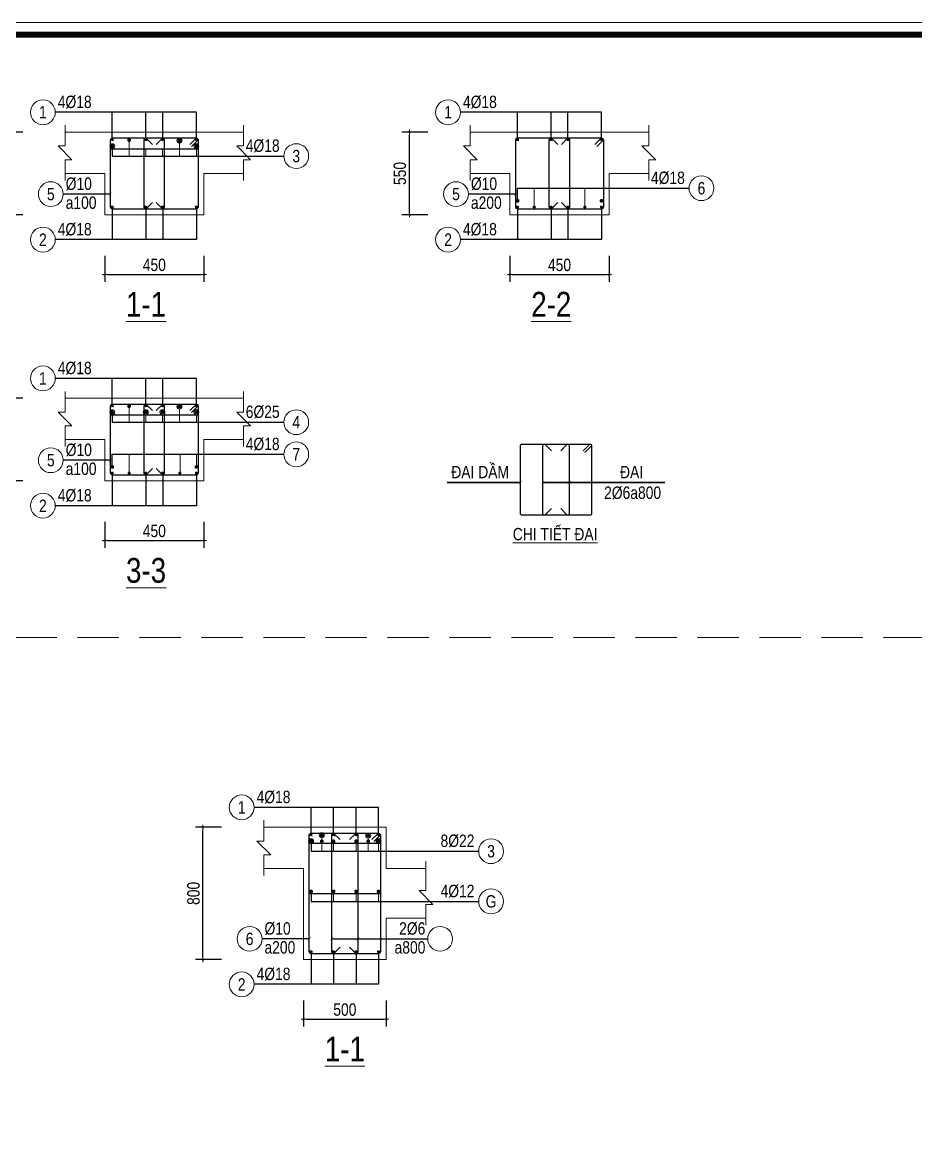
# Model space of a CAD drawing. Header units: millimetres. Extents: x 397144 to 10081729, y 99180 to 1327802.
# Drawn here: x 4923588 to 4934387, y 707849 to 721490 of the extents above; entities that cross this region are included whole.
import ezdxf
from ezdxf.enums import TextEntityAlignment as Align

# ---------------------------------------------------------------- set-up
doc = ezdxf.new("R2010")
doc.units = ezdxf.units.MM
doc.header["$PDSIZE"] = -10
doc.linetypes.add('HIDDEN', pattern=[0.375, 0.25, -0.125])
doc.layers.get('0').update_dxf_attribs({"linetype": 'CONTINUOUS'})
doc.layers.get('Defpoints').update_dxf_attribs({"color": 12, "linetype": 'CONTINUOUS'})
for name, color, linetype, lineweight in [('kata_dim', 8, 'CONTINUOUS', 13), ('kata_net khuat', 9, 'HIDDEN', 5), ('kata_net manh', 8, 'CONTINUOUS', 5), ('kata_net thay', 4, 'CONTINUOUS', 20), ('kata_text', 7, 'CONTINUOUS', 20), ('kata_thep chu', 1, 'CONTINUOUS', 35), ('kata_thep dai', 220, 'CONTINUOUS', 25)]:
    doc.layers.add(name, color=color, linetype=linetype, lineweight=lineweight)
doc.styles.add('kata_text', font='arial.ttf', dxfattribs={"width": 0.8})
doc.styles.add('Star-HelCon', font='VHELVCN_0.TTF')
doc.dimstyles.new('kata_dim_30', dxfattribs={"dimscale": 60, "dimtxt": 2.5, "dimasz": 0.5, "dimexe": 1.5, "dimexo": 2.5, "dimtad": 1, "dimdec": 0, "dimlfac": 0.5, "dimzin": 0, "dimdsep": 46, "dimtxsty": 'kata_text', "dimblk": 'kata_block_ArchTick', "dimcen": 0.09, "dimdle": 1.2, "dimclrd": 8, "dimclre": 8, "dimclrt": 3, "dimadec": 0, "dimazin": 0, "dimtfac": 1, "dimtdec": 0, "dimtix": 1, "dimtofl": 0, "dimtmove": 0, "dimatfit": 3, "dimfxl": 3.75, "dimfxlon": 1, "dimtolj": 1, "dimtzin": 0, "dimarcsym": 0})
doc.dimstyles.new('kata_dim_70', dxfattribs={"dimscale": 70, "dimtxt": 2.15, "dimasz": 0.5, "dimexe": 1, "dimexo": 2, "dimtad": 1, "dimdec": 0, "dimrnd": 5, "dimzin": 0, "dimdsep": 46, "dimtxsty": 'Star-HelCon', "dimblk": 'kata_block_ArchTick', "dimcen": 0.09, "dimdle": 1.2, "dimclrd": 8, "dimclre": 8, "dimclrt": 3, "dimadec": 0, "dimazin": 0, "dimtfac": 1, "dimtdec": 0, "dimtix": 1, "dimtmove": 2, "dimatfit": 3, "dimfxl": 3.75, "dimfxlon": 1, "dimtolj": 1, "dimtzin": 0, "dimarcsym": 0})

# ---------------------------------------------------------------- blocks, each defined once
blk = doc.blocks.new('CHG_XX_Khung ten')
blk.add_lwpolyline([(15, 579), (826, 579), (826, 15), (15, 15)], close=True)
at = {"color": 4, "linetype": 'Continuous', "const_width": 1}
blk.add_lwpolyline([(17, 577), (824, 577), (824, 17), (17, 17)], close=True, dxfattribs=at)
blk = doc.blocks.new('kata_block_ArchTick')
at = {"color": 8}
blk.add_line((1, 0), (-1, 0), dxfattribs=at)
at = {"color": 8, "const_width": 0.15}
blk.add_lwpolyline([(-0.5, -0.5), (0.5, 0.5)], dxfattribs=at)
blk = doc.blocks.new('*D50')
at = {"layer": 'Defpoints', "color": 0, "transparency": 16777216}
for p in [(4924582, 719165), (4925782, 719165), (4925782, 718445)]:
    blk.add_point(p, dxfattribs=at)
at = {"layer": 'kata_dim', "color": 8, "lineweight": -2, "transparency": 16777216}
for p, q in [((4924582, 718670), (4924582, 718355)), ((4925782, 718670), (4925782, 718355)), ((4924612, 718445), (4925752, 718445))]:
    blk.add_line(p, q, dxfattribs=at)
at = {"layer": 'kata_dim', "color": 8, "lineweight": -2, "transparency": 16777216, "xscale": 30, "yscale": 30, "zscale": 30, "rotation": 180}
blk.add_blockref('kata_block_ArchTick', (4924582, 718445), dxfattribs=at)
at = {"layer": 'kata_dim', "color": 8, "lineweight": -2, "transparency": 16777216, "xscale": 30, "yscale": 30, "zscale": 30}
blk.add_blockref('kata_block_ArchTick', (4925782, 718445), dxfattribs=at)
at = {"layer": 'kata_dim', "color": 3, "transparency": 16777216, "insert": (4925182, 718559), "char_height": 150, "attachment_point": 5, "style": 'kata_text'}
blk.add_mtext('\\A1;450', dxfattribs=at)
blk = doc.blocks.new('kata_block_TD')
at = {"color": 6, "linetype": 'ByBlock', "lineweight": -2, "style": 'kata_text', "width": 0.8}
blk.add_attdef('SECTDET2', text='', height=5, dxfattribs=at).set_placement((0, 7.97), align=Align.CENTER)
at = {"color": 0, "linetype": 'ByBlock', "lineweight": -2, "style": 'kata_text', "width": 0.8}
blk.add_attdef('SECTDET1', text='', height=5, dxfattribs=at).set_placement((0, 1.47), align=Align.CENTER)
at = {"color": 3, "lineweight": 25, "style": 'kata_text', "width": 0.8}
blk.add_attdef('SSCALE', text='', height=2.5, dxfattribs=at).set_placement((0, -4), align=Align.CENTER)
blk = doc.blocks.new('*D51')
at = {"layer": 'Defpoints', "color": 0, "transparency": 16777216}
for p in [(4923366, 720165), (4924582, 720165), (4924582, 719165)]:
    blk.add_point(p, dxfattribs=at)
at = {"layer": 'kata_dim', "color": 8, "lineweight": -2, "transparency": 16777216}
for p, q in [((4923591, 720165), (4923276, 720165)), ((4923366, 719195), (4923366, 720135)), ((4923591, 719165), (4923276, 719165))]:
    blk.add_line(p, q, dxfattribs=at)
at = {"layer": 'kata_dim', "color": 8, "lineweight": -2, "transparency": 16777216, "xscale": 30, "yscale": 30, "zscale": 30}
for p, rotation in [((4923366, 720165), 90), ((4923366, 719165), 270)]:
    blk.add_blockref('kata_block_ArchTick', p, dxfattribs=dict(at, rotation=rotation))
at = {"layer": 'kata_dim', "color": 3, "transparency": 16777216, "insert": (4923252, 719665), "char_height": 150, "attachment_point": 5, "rotation": 90, "style": 'kata_text'}
blk.add_mtext('\\A1;550', dxfattribs=at)
blk = doc.blocks.new('kata_block_THEP')
at = {"layer": 'kata_thep chu', "color": 0}
for p, q in [((-0.5, 0), (0.5, 0)), ((-0.35, 0.35), (0.35, -0.35)), ((0.35, 0.35), (-0.35, -0.35)), ((0, 0.5), (0, -0.5))]:
    blk.add_line(p, q, dxfattribs=at)
at = {"layer": 'kata_thep chu', "color": 0, "const_width": 0.0833}
blk.add_lwpolyline([(-0.5, 0, 1), (0.5, 0, 1), (-0.5, 0, 1)], format="xyb", dxfattribs=at)
blk = doc.blocks.new('*U12')
blk.add_circle((-2.5, 0), 2.5)
at = {"layer": 'kata_text', "color": 3, "style": 'kata_text', "width": 0.8}
blk.add_attdef('DK1', (0.5, 0.85), '', height=2.5, dxfattribs=at)
at = {"layer": 'kata_text', "color": 7, "style": 'kata_text', "width": 0.8}
blk.add_attdef('SH2', text='', height=2.5, dxfattribs=at).set_placement((-2.5, 0), align=Align.MIDDLE)
blk = doc.blocks.new('*U11')
blk.add_circle((2.5, 0), 2.5)
at = {"layer": 'kata_text', "color": 3, "style": 'kata_text', "width": 0.8}
blk.add_attdef('DK2', text='', height=2.5, dxfattribs=at).set_placement((-0.85, 0.85), align=Align.RIGHT)
at = {"layer": 'kata_text', "color": 7, "style": 'kata_text', "width": 0.8}
blk.add_attdef('SH3', text='', height=2.5, dxfattribs=at).set_placement((2.5, 0), align=Align.MIDDLE)
blk = doc.blocks.new('*U13')
blk.add_circle((-2.5, 0), 2.5)
at = {"layer": 'kata_text', "color": 3, "style": 'kata_text', "width": 0.8}
for tag, p in [('DK1', (0.5, 0.85)), ('KC1', (0.5, -2.97))]:
    blk.add_attdef(tag, p, '', height=2.5, dxfattribs=at)
at = {"layer": 'kata_text', "color": 7, "style": 'kata_text', "width": 0.8}
blk.add_attdef('SH2', text='', height=2.5, dxfattribs=at).set_placement((-2.5, 0), align=Align.MIDDLE)
blk = doc.blocks.new('*D52')
at = {"layer": 'Defpoints', "color": 0, "transparency": 16777216}
for p in [(4924582, 715947), (4925782, 715947), (4925782, 715227)]:
    blk.add_point(p, dxfattribs=at)
at = {"layer": 'kata_dim', "color": 8, "lineweight": -2, "transparency": 16777216}
for p, q in [((4924582, 715452), (4924582, 715137)), ((4925782, 715452), (4925782, 715137)), ((4924612, 715227), (4925752, 715227))]:
    blk.add_line(p, q, dxfattribs=at)
at = {"layer": 'kata_dim', "color": 8, "lineweight": -2, "transparency": 16777216, "xscale": 30, "yscale": 30, "zscale": 30, "rotation": 180}
blk.add_blockref('kata_block_ArchTick', (4924582, 715227), dxfattribs=at)
at = {"layer": 'kata_dim', "color": 8, "lineweight": -2, "transparency": 16777216, "xscale": 30, "yscale": 30, "zscale": 30}
blk.add_blockref('kata_block_ArchTick', (4925782, 715227), dxfattribs=at)
at = {"layer": 'kata_dim', "color": 3, "transparency": 16777216, "insert": (4925182, 715341), "char_height": 150, "attachment_point": 5, "style": 'kata_text'}
blk.add_mtext('\\A1;450', dxfattribs=at)
blk = doc.blocks.new('*D53')
at = {"layer": 'Defpoints', "color": 0, "transparency": 16777216}
for p in [(4923366, 716947), (4924582, 716947), (4924582, 715947)]:
    blk.add_point(p, dxfattribs=at)
at = {"layer": 'kata_dim', "color": 8, "lineweight": -2, "transparency": 16777216}
for p, q in [((4923591, 716947), (4923276, 716947)), ((4923366, 715977), (4923366, 716917)), ((4923591, 715947), (4923276, 715947))]:
    blk.add_line(p, q, dxfattribs=at)
at = {"layer": 'kata_dim', "color": 8, "lineweight": -2, "transparency": 16777216, "xscale": 30, "yscale": 30, "zscale": 30}
for p, rotation in [((4923366, 716947), 90), ((4923366, 715947), 270)]:
    blk.add_blockref('kata_block_ArchTick', p, dxfattribs=dict(at, rotation=rotation))
at = {"layer": 'kata_dim', "color": 3, "transparency": 16777216, "insert": (4923252, 716447), "char_height": 150, "attachment_point": 5, "rotation": 90, "style": 'kata_text'}
blk.add_mtext('\\A1;550', dxfattribs=at)
blk = doc.blocks.new('*D54')
at = {"layer": 'Defpoints', "color": 0, "transparency": 16777216}
for p in [(4929482, 719165), (4930682, 719165), (4930682, 718445)]:
    blk.add_point(p, dxfattribs=at)
at = {"layer": 'kata_dim', "color": 8, "lineweight": -2, "transparency": 16777216}
for p, q in [((4929482, 718670), (4929482, 718355)), ((4930682, 718670), (4930682, 718355)), ((4929512, 718445), (4930652, 718445))]:
    blk.add_line(p, q, dxfattribs=at)
at = {"layer": 'kata_dim', "color": 8, "lineweight": -2, "transparency": 16777216, "xscale": 30, "yscale": 30, "zscale": 30, "rotation": 180}
blk.add_blockref('kata_block_ArchTick', (4929482, 718445), dxfattribs=at)
at = {"layer": 'kata_dim', "color": 8, "lineweight": -2, "transparency": 16777216, "xscale": 30, "yscale": 30, "zscale": 30}
blk.add_blockref('kata_block_ArchTick', (4930682, 718445), dxfattribs=at)
at = {"layer": 'kata_dim', "color": 3, "transparency": 16777216, "insert": (4930082, 718559), "char_height": 150, "attachment_point": 5, "style": 'kata_text'}
blk.add_mtext('\\A1;450', dxfattribs=at)
blk = doc.blocks.new('*D55')
at = {"layer": 'Defpoints', "color": 0, "transparency": 16777216}
for p in [(4928266, 720165), (4929482, 720165), (4929482, 719165)]:
    blk.add_point(p, dxfattribs=at)
at = {"layer": 'kata_dim', "color": 8, "lineweight": -2, "transparency": 16777216}
for p, q in [((4928491, 720165), (4928176, 720165)), ((4928266, 719195), (4928266, 720135)), ((4928491, 719165), (4928176, 719165))]:
    blk.add_line(p, q, dxfattribs=at)
at = {"layer": 'kata_dim', "color": 8, "lineweight": -2, "transparency": 16777216, "xscale": 30, "yscale": 30, "zscale": 30}
for p, rotation in [((4928266, 720165), 90), ((4928266, 719165), 270)]:
    blk.add_blockref('kata_block_ArchTick', p, dxfattribs=dict(at, rotation=rotation))
at = {"layer": 'kata_dim', "color": 3, "transparency": 16777216, "insert": (4928152, 719665), "char_height": 150, "attachment_point": 5, "rotation": 90, "style": 'kata_text'}
blk.add_mtext('\\A1;550', dxfattribs=at)
blk = doc.blocks.new('*D463')
at = {"layer": 'Defpoints', "color": 0, "transparency": 16777216}
for p in [(4926986, 710158), (4927986, 710158), (4927986, 709438)]:
    blk.add_point(p, dxfattribs=at)
at = {"layer": 'kata_dim', "color": 8, "lineweight": -2, "transparency": 16777216}
for p, q in [((4926986, 709663), (4926986, 709348)), ((4927986, 709663), (4927986, 709348)), ((4927016, 709438), (4927956, 709438))]:
    blk.add_line(p, q, dxfattribs=at)
at = {"layer": 'kata_dim', "color": 8, "lineweight": -2, "transparency": 16777216, "xscale": 30, "yscale": 30, "zscale": 30, "rotation": 180}
blk.add_blockref('kata_block_ArchTick', (4926986, 709438), dxfattribs=at)
at = {"layer": 'kata_dim', "color": 8, "lineweight": -2, "transparency": 16777216, "xscale": 30, "yscale": 30, "zscale": 30}
blk.add_blockref('kata_block_ArchTick', (4927986, 709438), dxfattribs=at)
at = {"layer": 'kata_dim', "color": 3, "transparency": 16777216, "insert": (4927486, 709552), "char_height": 150, "attachment_point": 5, "style": 'kata_text'}
blk.add_mtext('\\A1;500', dxfattribs=at)
blk = doc.blocks.new('*D464')
at = {"layer": 'Defpoints', "color": 0, "transparency": 16777216}
for p in [(4925770, 711758), (4926986, 711758), (4926986, 710158)]:
    blk.add_point(p, dxfattribs=at)
at = {"layer": 'kata_dim', "color": 8, "lineweight": -2, "transparency": 16777216}
for p, q in [((4925995, 711758), (4925680, 711758)), ((4925770, 710188), (4925770, 711728)), ((4925995, 710158), (4925680, 710158))]:
    blk.add_line(p, q, dxfattribs=at)
at = {"layer": 'kata_dim', "color": 8, "lineweight": -2, "transparency": 16777216, "xscale": 30, "yscale": 30, "zscale": 30}
for p, rotation in [((4925770, 711758), 90), ((4925770, 710158), 270)]:
    blk.add_blockref('kata_block_ArchTick', p, dxfattribs=dict(at, rotation=rotation))
at = {"layer": 'kata_dim', "color": 3, "transparency": 16777216, "insert": (4925656, 710958), "char_height": 150, "attachment_point": 5, "rotation": 90, "style": 'kata_text'}
blk.add_mtext('\\A1;800', dxfattribs=at)
blk = doc.blocks.new('ct dai')
at = {"layer": 'kata_thep dai'}
for points in [[(3878223, -233111), (3878303, -233031, -0.414214), (3878325, -233053), (3878325, -233869, -0.414214), (3878303, -233891), (3877487, -233891, -0.414214), (3877465, -233869), (3877465, -233053, -0.414214), (3877487, -233031), (3878303, -233031, -0.414214), (3878325, -233053), (3878245, -233133)], [(3877839, -233811), (3877759, -233891), (3877759, -233891, -0.414214), (3877737, -233869), (3877737, -233053, -0.414214), (3877759, -233031), (3877759, -233031), (3877839, -233111)], [(3878031, -233031), (3878031, -233031, -0.414214), (3878053, -233053), (3878053, -233869, -0.414214), (3878031, -233891), (3878031, -233891), (3877951, -233811)], [(3877951, -233111), (3878031, -233031), (3878031, -233031, -0.414214), (3878053, -233053), (3878053, -233053)]]:
    blk.add_lwpolyline(points, format="xyb", dxfattribs=at)
at = {"layer": 'kata_text', "color": 3, "style": 'kata_text', "width": 0.8}
for s, p in [('ĐAI DẦM', (3876628, -233444)), ('ĐAI', (3878669, -233444)), ('2%%C6a800', (3878476, -233694))]:
    blk.add_text(s, height=150, dxfattribs=at).set_placement(p)
at = {"layer": 'kata_text', "style": 'kata_text', "width": 0.8}
blk.add_text('%%UCHI TIẾT ĐAI', height=150, dxfattribs=at).set_placement((3877372, -234195))
at = {"layer": 'kata_net manh'}
for points in [[(3877465, -233494), (3876577, -233494)], [(3877737, -233494), (3878896, -233494)], [(3878053, -233494), (3879212, -233494)]]:
    blk.add_leader(points, dimstyle='kata_dim_70', override={"dimasz": 0.5, "dimldrblk": 'ArchTick'}, dxfattribs=at)

msp = doc.modelspace()

# ---------------------------------------------------------------- block references
at = {"layer": 'kata_net thay', "xscale": 72.589395827735, "yscale": 72.589395827735, "zscale": 72.589395827735}
msp.add_blockref('CHG_XX_Khung ten', (4906481.36832, 679461.165), dxfattribs=at)

# ---------------------------------------------------------------- next in the draw order: linework, layer by layer
at = {"layer": 'kata_dim', "ltscale": 0.8}
for p, q in [((4929777.33687, 719257.30705), (4929777.33687, 719486.75011)), ((4930386.33687, 719257.30705), (4930386.33687, 719486.75011)), ((4924877.07506, 716038.78849), (4924877.07506, 716268.23156)), ((4925493.09311, 716038.78849), (4925493.09311, 716268.23156))]:
    msp.add_line(p, q, dxfattribs=at)
at = {"layer": 'kata_dim'}
for points in [[(4924102.07506, 719581.97372), (4924102.07506, 719831.97372), (4924185.4084, 719831.97372), (4924018.74173, 719998.64038), (4924102.07506, 719998.64038), (4924102.07506, 720248.64038)], [(4926262.07506, 719581.97372), (4926262.07506, 719831.97372), (4926345.4084, 719831.97372), (4926178.74173, 719998.64038), (4926262.07506, 719998.64038), (4926262.07506, 720248.64038)], [(4929002.33687, 719581.97372), (4929002.33687, 719831.97372), (4929085.6702, 719831.97372), (4928919.00354, 719998.64038), (4929002.33687, 719998.64038), (4929002.33687, 720248.64038)], [(4931162.33687, 719581.97372), (4931162.33687, 719831.97372), (4931245.6702, 719831.97372), (4931079.00354, 719998.64038), (4931162.33687, 719998.64038), (4931162.33687, 720248.64038)], [(4924102.07506, 716363.45516), (4924102.07506, 716613.45516), (4924185.4084, 716613.45516), (4924018.74173, 716780.12183), (4924102.07506, 716780.12183), (4924102.07506, 717030.12183)], [(4926262.07506, 716363.45516), (4926262.07506, 716613.45516), (4926345.4084, 716613.45516), (4926178.74173, 716780.12183), (4926262.07506, 716780.12183), (4926262.07506, 717030.12183)], [(4926506.21111, 711174.90079), (4926506.21111, 711424.90079), (4926589.54444, 711424.90079), (4926422.87777, 711591.56746), (4926506.21111, 711591.56746), (4926506.21111, 711841.56746)], [(4928466.21111, 710574.90079), (4928466.21111, 710824.90079), (4928549.54444, 710824.90079), (4928382.87777, 710991.56746), (4928466.21111, 710991.56746), (4928466.21111, 711346.1937)]]:
    msp.add_lwpolyline(points, dxfattribs=at)
at = {"layer": 'kata_net khuat', "ltscale": 2000}
msp.add_lwpolyline([(4907751.56005, 714052.19195), (4956350.28325, 714052.19195)], dxfattribs=at)
at = {"layer": 'kata_net manh'}
for p, q in [((4924877.07506, 720068.6904), (4924877.07506, 719875.30705)), ((4925486.07506, 720034.0809), (4925486.07506, 719875.30705)), ((4924674.07506, 719965.30705), (4924674.07506, 719875.30705)), ((4925078.94329, 719965.30705), (4925078.94329, 719875.30705)), ((4925279.97029, 719965.30705), (4925279.97029, 719875.30705)), ((4925690.07506, 719965.30705), (4925690.07506, 719875.30705)), ((4924674.07506, 716746.78849), (4924674.07506, 716656.78849)), ((4924877.07506, 716850.17185), (4924877.07506, 716656.78849)), ((4925078.94329, 716746.78849), (4925078.94329, 716656.78849)), ((4925279.97029, 716746.78849), (4925279.97029, 716656.78849)), ((4925486.07506, 716815.56235), (4925486.07506, 716656.78849)), ((4925690.07506, 716746.78849), (4925690.07506, 716656.78849)), ((4925691.35467, 716268.23156), (4925691.35467, 716136.78843)), ((4927078.21111, 711558.23413), (4927078.21111, 711468.23413)), ((4927207.13083, 711631.61748), (4927207.13083, 711468.23413)), ((4927350.02042, 711588.23413), (4927350.02042, 711468.23413)), ((4927622.02042, 711588.23413), (4927622.02042, 711468.23413)), ((4927769.13283, 711627.00798), (4927769.13283, 711468.23413)), ((4927894.21111, 711558.23413), (4927894.21111, 711468.23413)), ((4927350.02042, 710981.06898), (4927350.02042, 710861.06898)), ((4927622.02042, 710981.06898), (4927622.02042, 710861.06898)), ((4927894.21111, 710981.06898), (4927894.21111, 710861.06898))]:
    msp.add_line(p, q, dxfattribs=at)
for centre in [(4924674.07506, 719995.30705), (4925486.07506, 720064.0809), (4925690.07506, 719995.30705), (4925486.07506, 716845.56235), (4924674.07506, 716776.78849), (4925078.94329, 716776.78849), (4925279.97029, 716776.78849), (4925690.07506, 716776.78849), (4927207.13083, 711661.61748), (4927769.13283, 711657.00798), (4927078.21111, 711588.23413), (4927894.21111, 711588.23413)]:
    msp.add_circle(centre, 30, dxfattribs=at)
at = {"layer": 'kata_net thay'}
for p, q in [((4924102.07506, 720165.30705), (4926262.07506, 720165.30705)), ((4929002.33687, 720165.30705), (4931162.33687, 720165.30705)), ((4924102.07506, 716946.78849), (4926262.07506, 716946.78849)), ((4926506.21111, 711758.23413), (4927986.21111, 711758.23413)), ((4927986.21111, 711258.23413), (4927986.21111, 711758.23413)), ((4926506.21111, 711258.23413), (4926986.21111, 711258.23413)), ((4926986.21111, 711258.23413), (4926986.21111, 710158.23413)), ((4927986.21111, 711258.23413), (4928466.21111, 711258.23413)), ((4927986.21111, 710158.23413), (4927986.21111, 710658.23413)), ((4927986.21111, 710658.23413), (4928466.21111, 710658.23413)), ((4926986.21111, 710158.23413), (4927986.21111, 710158.23413))]:
    msp.add_line(p, q, dxfattribs=at)
for points in [[(4924102.07506, 719665.30705), (4924582.07506, 719665.30705), (4924582.07506, 719165.30705), (4925782.07506, 719165.30705), (4925782.07506, 719665.30705), (4926262.07506, 719665.30705)], [(4929002.33687, 719665.30705), (4929482.33687, 719665.30705), (4929482.33687, 719165.30705), (4930682.33687, 719165.30705), (4930682.33687, 719665.30705), (4931162.33687, 719665.30705)], [(4924102.07506, 716446.78849), (4924582.07506, 716446.78849), (4924582.07506, 715946.78849), (4925782.07506, 715946.78849), (4925782.07506, 716446.78849), (4926262.07506, 716446.78849)]]:
    msp.add_lwpolyline(points, dxfattribs=at)
at = {"layer": 'kata_thep dai'}
for p, q in [((4924652.07506, 719964.0909), (4925712.07506, 719964.0909)), ((4924652.07506, 716745.57235), (4925712.07506, 716745.57235)), ((4927056.21111, 711565.39928), (4927916.21111, 711565.39928)), ((4927056.21111, 710958.23413), (4927916.21111, 710958.23413))]:
    msp.add_line(p, q, dxfattribs=at)
for points in [[(4925610.07506, 720015.30705), (4925690.07506, 720095.30705, -0.414213562), (4925712.07506, 720073.30705), (4925712.07506, 719257.30705, -0.414213562), (4925690.07506, 719235.30705), (4924674.07506, 719235.30705, -0.414213562), (4924652.07506, 719257.30705), (4924652.07506, 720073.30705, -0.414213562), (4924674.07506, 720095.30705), (4925690.07506, 720095.30705, -0.414213562), (4925712.07506, 720073.30705), (4925632.07506, 719993.30705)], [(4925160.07506, 719315.30705), (4925080.07506, 719235.30705), (4925080.07506, 719235.30705, -0.414213562), (4925058.07506, 719257.30705), (4925058.07506, 720073.30705, -0.414213562), (4925080.07506, 720095.30705), (4925080.07506, 720095.30705), (4925160.07506, 720015.30705)], [(4925204.07506, 719315.30705), (4925284.07506, 719235.30705), (4925284.07506, 719235.30705, 0.414213562), (4925306.07506, 719257.30705), (4925306.07506, 720073.30705, 0.414213562), (4925284.07506, 720095.30705), (4925284.07506, 720095.30705), (4925204.07506, 720015.30705)], [(4930510.33687, 720015.30705), (4930590.33687, 720095.30705, -0.414213562), (4930612.33687, 720073.30705), (4930612.33687, 719257.30705, -0.414213562), (4930590.33687, 719235.30705), (4929574.33687, 719235.30705, -0.414213562), (4929552.33687, 719257.30705), (4929552.33687, 720073.30705, -0.414213562), (4929574.33687, 720095.30705), (4930590.33687, 720095.30705, -0.414213562), (4930612.33687, 720073.30705), (4930532.33687, 719993.30705)], [(4930060.33687, 719315.30705), (4929980.33687, 719235.30705), (4929980.33687, 719235.30705, -0.414213562), (4929958.33687, 719257.30705), (4929958.33687, 720073.30705, -0.414213562), (4929980.33687, 720095.30705), (4929980.33687, 720095.30705), (4930060.33687, 720015.30705)], [(4930104.33687, 719315.30705), (4930184.33687, 719235.30705), (4930184.33687, 719235.30705, 0.414213562), (4930206.33687, 719257.30705), (4930206.33687, 720073.30705, 0.414213562), (4930184.33687, 720095.30705), (4930184.33687, 720095.30705), (4930104.33687, 720015.30705)], [(4925610.07506, 716796.78849), (4925690.07506, 716876.78849, -0.414213562), (4925712.07506, 716854.78849), (4925712.07506, 716038.78849, -0.414213562), (4925690.07506, 716016.78849), (4924674.07506, 716016.78849, -0.414213562), (4924652.07506, 716038.78849), (4924652.07506, 716854.78849, -0.414213562), (4924674.07506, 716876.78849), (4925690.07506, 716876.78849, -0.414213562), (4925712.07506, 716854.78849), (4925632.07506, 716774.78849)], [(4925160.07506, 716096.78849), (4925080.07506, 716016.78849), (4925080.07506, 716016.78849, -0.414213562), (4925058.07506, 716038.78849), (4925058.07506, 716854.78849, -0.414213562), (4925080.07506, 716876.78849), (4925080.07506, 716876.78849), (4925160.07506, 716796.78849)], [(4925204.07506, 716096.78849), (4925284.07506, 716016.78849), (4925284.07506, 716016.78849, 0.414213562), (4925306.07506, 716038.78849), (4925306.07506, 716854.78849, 0.414213562), (4925284.07506, 716876.78849), (4925284.07506, 716876.78849), (4925204.07506, 716796.78849)], [(4927814.21111, 711608.23413), (4927894.21111, 711688.23413, -0.414213562), (4927916.21111, 711666.23413), (4927916.21111, 710250.23413, -0.414213562), (4927894.21111, 710228.23413), (4927078.21111, 710228.23413, -0.414213562), (4927056.21111, 710250.23413), (4927056.21111, 711666.23413, -0.414213562), (4927078.21111, 711688.23413), (4927894.21111, 711688.23413, -0.414213562), (4927916.21111, 711666.23413), (4927836.21111, 711586.23413)], [(4927430.21111, 710308.23413), (4927350.21111, 710228.23413), (4927350.21111, 710228.23413, -0.414213562), (4927328.21111, 710250.23413), (4927328.21111, 711666.23413, -0.414213562), (4927350.21111, 711688.23413), (4927350.21111, 711688.23413), (4927430.21111, 711608.23413)], [(4927622.21111, 711688.23413), (4927622.21111, 711688.23413, -0.414213562), (4927644.21111, 711666.23413), (4927644.21111, 710250.23413, -0.414213562), (4927622.21111, 710228.23413), (4927622.21111, 710228.23413), (4927542.21111, 710308.23413)], [(4927542.21111, 711608.23413), (4927622.21111, 711688.23413), (4927622.21111, 711688.23413, -0.414213562), (4927644.21111, 711666.23413), (4927644.21111, 711666.23413)]]:
    msp.add_lwpolyline(points, format="xyb", dxfattribs=at)

# ---------------------------------------------------------------- next in the draw order: block references
at = {"layer": 'kata_net manh', "xscale": 60, "yscale": 60, "zscale": 60}
for name, p, values in [('*U12', (4923984.07506, 720405.30705), {'SH2': '1', 'DK1': '4%%C18'}), ('*U12', (4928884.33687, 720405.30705), {'SH2': '1', 'DK1': '4%%C18'}), ('*U11', (4926748.45782, 719875.30705), {'SH3': '3', 'DK2': '4%%C18'}), ('*U13', (4924080.07506, 719415.30705), {'SH2': '5', 'DK1': '%%C10', 'KC1': 'a100'}), ('*U13', (4928980.33687, 719415.30705), {'SH2': '5', 'DK1': '%%C10', 'KC1': 'a200'}), ('*U11', (4931648.71962, 719486.75011), {'SH3': '6', 'DK2': '4%%C18'}), ('*U12', (4923984.07506, 718865.30705), {'SH2': '2', 'DK1': '4%%C18'}), ('*U12', (4928884.33687, 718865.30705), {'SH2': '2', 'DK1': '4%%C18'}), ('*U12', (4923984.07506, 717186.78849), {'SH2': '1', 'DK1': '4%%C18'}), ('*U11', (4926748.45782, 716656.78849), {'SH3': '4', 'DK2': '6%%C25'}), ('*U11', (4926748.45782, 716268.23156), {'SH3': '7', 'DK2': '4%%C18'}), ('*U13', (4924080.07506, 716196.78849), {'SH2': '5', 'DK1': '%%C10', 'KC1': 'a100'}), ('*U12', (4923984.07506, 715646.78849), {'SH2': '2', 'DK1': '4%%C18'}), ('*U12', (4926388.21111, 711998.23413), {'SH2': '1', 'DK1': '4%%C18'}), ('*U11', (4929104.43668, 711468.23413), {'SH3': '3', 'DK2': '8%%C22'}), ('*U11', (4929104.43668, 710861.06898), {'SH3': 'G', 'DK2': '4%%C12'}), ('*U13', (4926484.21111, 710408.23413), {'SH2': '6', 'DK1': '%%C10', 'KC1': 'a200'}), ('*U12', (4926388.21111, 709858.23413), {'SH2': '2', 'DK1': '4%%C18'})]:
    msp.add_blockref(name, p, dxfattribs=at).add_auto_attribs(values)
at = {"layer": 'kata_net manh'}
ref = msp.add_blockref('*U13', (4928488.21111, 710408.23413), dxfattribs=dict(at, xscale=-60, yscale=60, zscale=60))
ref.add_attrib('DK1', '2%%C6', (4928142.57673, 710458.96438), dxfattribs={"layer": 'kata_text', "color": 3, "height": 150, "style": 'kata_text', "width": 0.8})
ref.add_attrib('KC1', 'a800', (4928087.24249, 710229.88147), dxfattribs={"layer": 'kata_text', "color": 3, "height": 150, "style": 'kata_text', "width": 0.8})
at = {"layer": 'kata_text'}
ref = msp.add_blockref('kata_block_TD', (4925082.07506, 717845.30705), dxfattribs=dict(at, xscale=60, yscale=60, zscale=60))
ref.add_attrib('SECTDET1', '%%u1-1', dxfattribs={"layer": '0', "color": 0, "linetype": 'ByBlock', "lineweight": -2, "height": 300, "style": 'kata_text', "width": 0.8}).set_placement((4925082.07506, 717933.54602), align=Align.CENTER)
ref = msp.add_blockref('kata_block_TD', (4929982.33687, 717845.30705), dxfattribs=dict(at, xscale=60, yscale=60, zscale=60))
ref.add_attrib('SECTDET1', '%%u2-2', dxfattribs={"layer": '0', "color": 0, "linetype": 'ByBlock', "lineweight": -2, "height": 300, "style": 'kata_text', "width": 0.8}).set_placement((4929982.33687, 717933.54602), align=Align.CENTER)
ref = msp.add_blockref('kata_block_TD', (4925082.07506, 714626.78849), dxfattribs=dict(at, xscale=60, yscale=60, zscale=60))
ref.add_attrib('SECTDET1', '%%u3-3', dxfattribs={"layer": '0', "color": 0, "linetype": 'ByBlock', "lineweight": -2, "height": 300, "style": 'kata_text', "width": 0.8}).set_placement((4925082.07506, 714715.02747), align=Align.CENTER)
ref = msp.add_blockref('kata_block_TD', (4927486.21111, 708838.23413), dxfattribs=dict(at, xscale=60, yscale=60, zscale=60))
ref.add_attrib('SECTDET1', '%%u1-1', dxfattribs={"layer": '0', "color": 0, "linetype": 'ByBlock', "lineweight": -2, "height": 300, "style": 'kata_text', "width": 0.8}).set_placement((4927486.21111, 708926.4731), align=Align.CENTER)
at = {"layer": 'kata_thep chu'}
for p, xscale, yscale, zscale in [((4924674.07506, 719995.30705), 40, 40, 40), ((4924674.07506, 720073.30705), 28, 28, 28), ((4924877.07506, 720068.6904), 40, 40, 40), ((4925080.07506, 720073.30705), 28, 28, 28), ((4925283.07506, 720073.30705), 28, 28, 28), ((4925486.07506, 720064.0809), 40, 40, 40), ((4925690.07506, 719995.30705), 40, 40, 40), ((4925690.07506, 720073.30705), 28, 28, 28), ((4929574.33687, 720073.30705), 28, 28, 28), ((4929980.33687, 720073.30705), 28, 28, 28), ((4930183.33687, 720073.30705), 28, 28, 28), ((4930590.33687, 720073.30705), 28, 28, 28), ((4924674.07506, 719257.30705), 32, 32, 32), ((4925080.07506, 719257.30705), 32, 32, 32), ((4925283.07506, 719257.30705), 32, 32, 32), ((4925690.07506, 719257.30705), 32, 32, 32), ((4929574.33687, 719257.30705), 32, 32, 32), ((4929777.33687, 719257.30705), 32, 32, 32), ((4929980.33687, 719257.30705), 32, 32, 32), ((4930183.33687, 719257.30705), 32, 32, 32), ((4930389.44165, 719257.30705), 32, 32, 32), ((4930590.33687, 719257.30705), 32, 32, 32), ((4924674.07506, 716854.78849), 28, 28, 28), ((4924877.07506, 716850.17185), 40, 40, 40), ((4925080.07506, 716854.78849), 28, 28, 28), ((4925283.07506, 716854.78849), 28, 28, 28), ((4925486.07506, 716845.56235), 40, 40, 40), ((4925690.07506, 716854.78849), 28, 28, 28), ((4924674.07506, 716776.78849), 40, 40, 40), ((4925078.94329, 716776.78849), 40, 40, 40), ((4925279.97029, 716776.78849), 40, 40, 40), ((4925690.07506, 716776.78849), 40, 40, 40), ((4924674.07506, 716038.78849), 32, 32, 32), ((4924877.07506, 716038.78849), 32, 32, 32), ((4924877.07506, 716038.78849), 32, 32, 32), ((4925080.07506, 716038.78849), 32, 32, 32), ((4925283.07506, 716038.78849), 32, 32, 32), ((4925489.17984, 716038.78849), 32, 32, 32), ((4925489.17984, 716038.78849), 32, 32, 32), ((4925690.07506, 716038.78849), 32, 32, 32), ((4927078.21111, 711666.23413), 28, 28, 28), ((4927207.13083, 711661.61748), 40, 40, 40), ((4927350.21111, 711666.23413), 28, 28, 28), ((4927622.21111, 711666.23413), 28, 28, 28), ((4927769.13283, 711657.00798), 40, 40, 40), ((4927894.21111, 711666.23413), 28, 28, 28), ((4927078.21111, 711588.23413), 40, 40, 40), ((4927206.94015, 711588.23413), 40, 40, 40), ((4927350.02042, 711588.23413), 40, 40, 40), ((4927622.02042, 711588.23413), 40, 40, 40), ((4927768.94215, 711588.23413), 40, 40, 40), ((4927894.21111, 711588.23413), 40, 40, 40), ((4927078.21111, 710981.06898), 40, 40, 40), ((4927350.02042, 710981.06898), 40, 40, 40), ((4927622.02042, 710981.06898), 40, 40, 40), ((4927894.21111, 710981.06898), 40, 40, 40), ((4927078.21111, 710250.23413), 32, 32, 32), ((4927350.21111, 710250.23413), 32, 32, 32), ((4927622.21111, 710250.23413), 32, 32, 32), ((4927894.21111, 710250.23413), 32, 32, 32)]:
    msp.add_blockref('kata_block_THEP', p, dxfattribs=dict(at, xscale=xscale, yscale=yscale, zscale=zscale))
at = {"layer": 'kata_thep chu', "xscale": -40, "yscale": 40, "zscale": 40, "rotation": 180}
for p in [(4929574.33687, 719335.30705), (4930590.33687, 719335.30705), (4924674.07506, 716116.78849), (4925691.40389, 716116.78849)]:
    msp.add_blockref('kata_block_THEP', p, dxfattribs=at)
at = {"layer": 'kata_thep chu'}
msp.add_blockref('ct dai', (1052145.0841, 949422.98988), dxfattribs=at)

# ---------------------------------------------------------------- next in the draw order: dimensions: what is measured, and where the dimension line sits
at = {"layer": 'kata_dim'}
for base, p1, p2, picture, middle in [((4923366.07506, 720165.30705), (4924582.07506, 719165.30705), (4924582.07506, 720165.30705), '*D51', (4923251.98912, 719665.30705)), ((4928266.33687, 720165.30705), (4929482.33687, 719165.30705), (4929482.33687, 720165.30705), '*D55', (4928152.25092, 719665.30705)), ((4923366.07506, 716946.78849), (4924582.07506, 715946.78849), (4924582.07506, 716946.78849), '*D53', (4923251.98912, 716446.78849))]:
    dim = msp.add_linear_dim(base=base, p1=p1, p2=p2, angle=270, text='550', dimstyle='kata_dim_30', dxfattribs=at)
    dim.commit()
    dim.dimension.update_dxf_attribs({"geometry": picture, "text_midpoint": middle})
for base, p1, p2, picture, middle in [((4925782.07506, 718445.30705), (4924582.07506, 719165.30705), (4925782.07506, 719165.30705), '*D50', (4925182.07506, 718559.393)), ((4930682.33687, 718445.30705), (4929482.33687, 719165.30705), (4930682.33687, 719165.30705), '*D54', (4930082.33687, 718559.393)), ((4925782.07506, 715226.78849), (4924582.07506, 715946.78849), (4925782.07506, 715946.78849), '*D52', (4925182.07506, 715340.87444))]:
    dim = msp.add_linear_dim(base=base, p1=p1, p2=p2, text='450', dimstyle='kata_dim_30', dxfattribs=at)
    dim.commit()
    dim.dimension.update_dxf_attribs({"geometry": picture, "text_midpoint": middle})
dim = msp.add_linear_dim(base=(4925770.21111, 711758.23413), p1=(4926986.21111, 710158.23413), p2=(4926986.21111, 711758.23413), angle=270, dimstyle='kata_dim_30', dxfattribs=at)
dim.commit()
dim.dimension.update_dxf_attribs({"geometry": '*D464', "text_midpoint": (4925656.12516, 710958.23413)})
dim = msp.add_linear_dim(base=(4927986.21111, 709438.23413), p1=(4926986.21111, 710158.23413), p2=(4927986.21111, 710158.23413), dimstyle='kata_dim_30', dxfattribs=at)
dim.commit()
dim.dimension.update_dxf_attribs({"geometry": '*D463', "text_midpoint": (4927486.21111, 709552.32007)})

# ---------------------------------------------------------------- next in the draw order: leaders
at = {"layer": 'kata_net manh'}
for points in [[(4924674.07506, 720073.30705), (4924674.07506, 720405.30705), (4923984.07506, 720405.30705)], [(4925080.07506, 720073.30705), (4925080.07506, 720405.30705), (4923984.07506, 720405.30705)], [(4925283.07506, 720073.30705), (4925283.07506, 720405.30705), (4923984.07506, 720405.30705)], [(4925690.07506, 720073.30705), (4925690.07506, 720405.30705), (4923984.07506, 720405.30705)], [(4929574.33687, 720073.30705), (4929574.33687, 720405.30705), (4928884.33687, 720405.30705)], [(4929980.33687, 720073.30705), (4929980.33687, 720405.30705), (4928884.33687, 720405.30705)], [(4930183.33687, 720073.30705), (4930183.33687, 720405.30705), (4928884.33687, 720405.30705)], [(4930590.33687, 720073.30705), (4930590.33687, 720405.30705), (4928884.33687, 720405.30705)], [(4924674.07506, 719995.30705), (4924674.07506, 719875.30705), (4926748.45782, 719875.30705)], [(4929574.33687, 719335.30705), (4929574.33687, 719486.75011), (4931648.71962, 719486.75011)], [(4924652.07506, 719415.30705), (4924080.07506, 719415.30705)], [(4929552.33687, 719415.30705), (4928980.33687, 719415.30705)], [(4924674.07506, 719257.30705), (4924674.07506, 718865.30705), (4923984.07506, 718865.30705)], [(4925080.07506, 719257.30705), (4925080.07506, 718865.30705), (4923984.07506, 718865.30705)], [(4925283.07506, 719257.30705), (4925283.07506, 718865.30705), (4923984.07506, 718865.30705)], [(4925690.07506, 719257.30705), (4925690.07506, 718865.30705), (4923984.07506, 718865.30705)], [(4929574.33687, 719257.30705), (4929574.33687, 718865.30705), (4928884.33687, 718865.30705)], [(4929980.33687, 719257.30705), (4929980.33687, 718865.30705), (4928884.33687, 718865.30705)], [(4930183.33687, 719257.30705), (4930183.33687, 718865.30705), (4928884.33687, 718865.30705)], [(4930590.33687, 719257.30705), (4930590.33687, 718865.30705), (4928884.33687, 718865.30705)], [(4924674.07506, 716854.78849), (4924674.07506, 717186.78849), (4923984.07506, 717186.78849)], [(4925080.07506, 716854.78849), (4925080.07506, 717186.78849), (4923984.07506, 717186.78849)], [(4925283.07506, 716854.78849), (4925283.07506, 717186.78849), (4923984.07506, 717186.78849)], [(4925690.07506, 716854.78849), (4925690.07506, 717186.78849), (4923984.07506, 717186.78849)], [(4924674.07506, 716776.78849), (4924674.07506, 716656.78849), (4926748.45782, 716656.78849)], [(4924652.07506, 716196.78849), (4924080.07506, 716196.78849)], [(4924674.07506, 716116.78849), (4924674.07506, 716268.23156), (4926748.45782, 716268.23156)], [(4924674.07506, 716038.78849), (4924674.07506, 715646.78849), (4923984.07506, 715646.78849)], [(4925080.07506, 716038.78849), (4925080.07506, 715646.78849), (4923984.07506, 715646.78849)], [(4925283.07506, 716038.78849), (4925283.07506, 715646.78849), (4923984.07506, 715646.78849)], [(4925690.07506, 716038.78849), (4925690.07506, 715646.78849), (4923984.07506, 715646.78849)], [(4927078.21111, 711666.23413), (4927078.21111, 711998.23413), (4926388.21111, 711998.23413)], [(4927350.21111, 711666.23413), (4927350.21111, 711998.23413), (4926388.21111, 711998.23413)], [(4927622.21111, 711666.23413), (4927622.21111, 711998.23413), (4926388.21111, 711998.23413)], [(4927894.21111, 711666.23413), (4927894.21111, 711998.23413), (4926388.21111, 711998.23413)], [(4927078.21111, 711588.23413), (4927078.21111, 711468.23413), (4929104.43668, 711468.23413)], [(4927078.21111, 710981.06898), (4927078.21111, 710861.06898), (4929104.43668, 710861.06898)], [(4927056.21111, 710408.23413), (4926484.21111, 710408.23413)], [(4927328.21111, 710408.23413), (4928172.21111, 710408.23413)], [(4927644.21111, 710408.23413), (4928488.21111, 710408.23413)], [(4927078.21111, 710250.23413), (4927078.21111, 709858.23413), (4926388.21111, 709858.23413)], [(4927350.21111, 710250.23413), (4927350.21111, 709858.23413), (4926388.21111, 709858.23413)], [(4927622.21111, 710250.23413), (4927622.21111, 709858.23413), (4926388.21111, 709858.23413)], [(4927894.21111, 710250.23413), (4927894.21111, 709858.23413), (4926388.21111, 709858.23413)]]:
    msp.add_leader(points, dimstyle='kata_dim_70', override={"dimasz": 0.5, "dimldrblk": 'ArchTick'}, dxfattribs=at)

doc.saveas('drawing.dxf')
